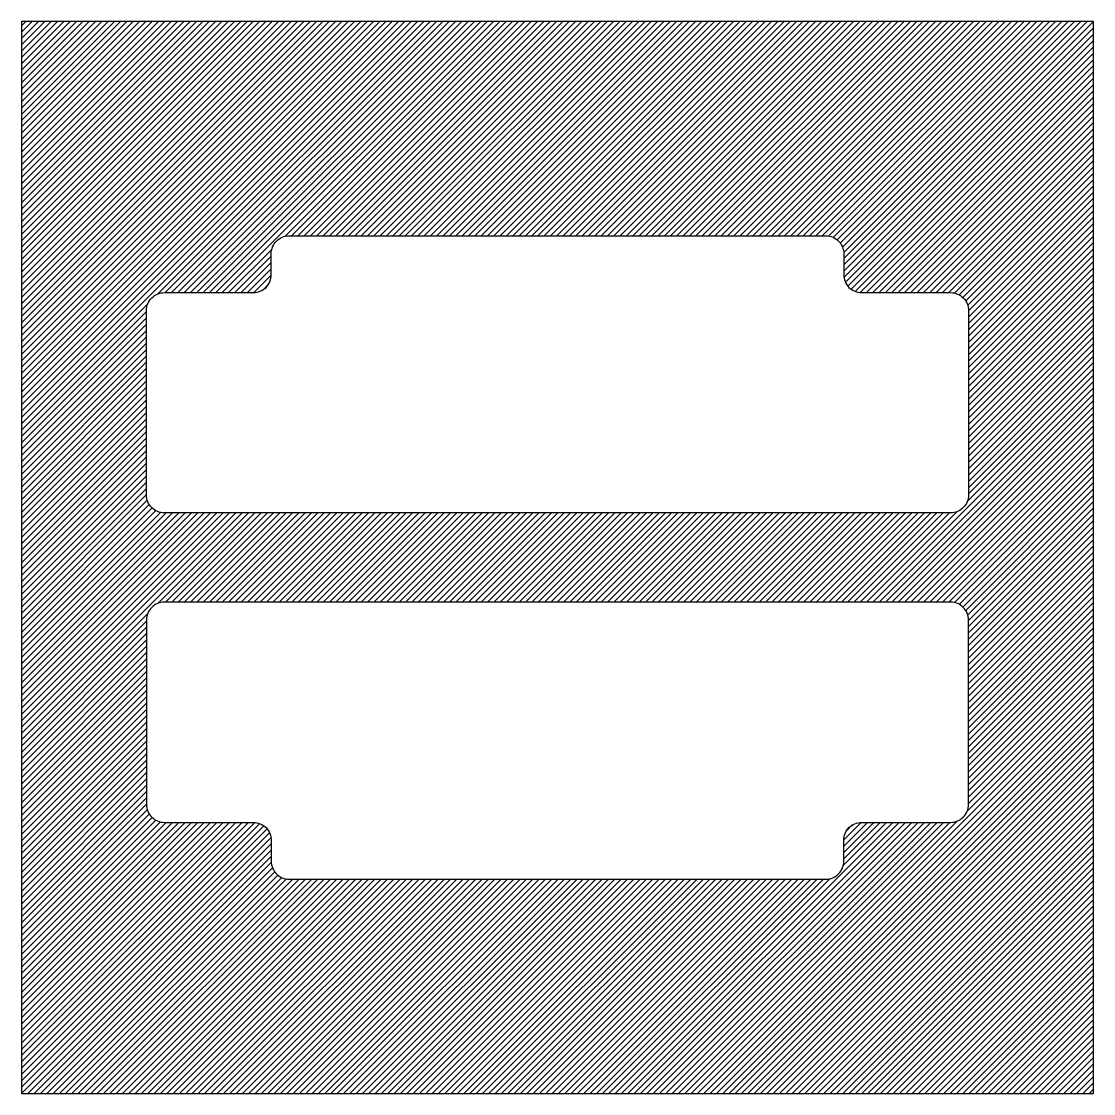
# Model space of a CAD drawing. Header units: inches. Extents: x 0 to 30, y 0 to 30.
import ezdxf

# ---------------------------------------------------------------- set-up
doc = ezdxf.new("R2010")
doc.units = ezdxf.units.IN
doc.header["$MEASUREMENT"] = 0
doc.layers.add('active-layer-mask', color=6, linetype='Continuous')
doc.layers.add('glassOutline', color=7, linetype='Continuous')

msp = doc.modelspace()

# ---------------------------------------------------------------- hatches: boundary and pattern name
at = {"layer": 'active-layer-mask'}
h = msp.add_hatch(dxfattribs=at)
h.set_pattern_fill('ANSI31', color=256, style=0)
h.paths.add_polyline_path([(0, 0), (30, 0), (30, 30), (0, 30)])
edge = h.paths.add_edge_path(flags=16)
edge.add_line((7.49, 24), (22.51, 24))
edge.add_arc((22.51, 23.5), 0.5, 0, 90, ccw=False)
edge.add_line((23.01, 23.5), (23.01, 22.911))
edge.add_arc((23.51, 22.911), 0.5, 180, 270)
edge.add_line((23.51, 22.411), (26, 22.411))
edge.add_arc((26, 21.911), 0.5, 0, 90, ccw=False)
edge.add_line((26.5, 21.911), (26.5, 16.75))
edge.add_arc((26, 16.75), 0.5, 270, 360, ccw=False)
edge.add_line((26, 16.25), (4, 16.25))
edge.add_arc((4, 16.75), 0.5, 180, 270, ccw=False)
edge.add_line((3.5, 16.75), (3.5, 21.911))
edge.add_arc((4, 21.911), 0.5, 90, 180, ccw=False)
edge.add_line((4, 22.411), (6.49, 22.411))
edge.add_arc((6.49, 22.911), 0.5, 270, 360)
edge.add_line((6.99, 22.911), (6.99, 23.5))
edge.add_arc((7.49, 23.5), 0.5, 90, 180, ccw=False)
edge = h.paths.add_edge_path(flags=16)
edge.add_line((7.49, 6), (22.51, 6))
edge.add_arc((22.51, 6.5), 0.5, 270, 360)
edge.add_line((23.01, 6.5), (23.01, 7.089))
edge.add_arc((23.51, 7.089), 0.5, 90, 180, ccw=False)
edge.add_line((23.51, 7.589), (26, 7.589))
edge.add_arc((26, 8.089), 0.5, 270, 360)
edge.add_line((26.5, 8.089), (26.5, 13.25))
edge.add_arc((26, 13.25), 0.5, 0, 90)
edge.add_line((26, 13.75), (4, 13.75))
edge.add_arc((4, 13.25), 0.5, 90, 180)
edge.add_line((3.5, 13.25), (3.5, 8.089))
edge.add_arc((4, 8.089), 0.5, 180, 270)
edge.add_line((4, 7.589), (6.49, 7.589))
edge.add_arc((6.49, 7.089), 0.5, 0, 90, ccw=False)
edge.add_line((6.99, 7.089), (6.99, 6.5))
edge.add_arc((7.49, 6.5), 0.5, 180, 270)

# ---------------------------------------------------------------- linework, layer by layer
for points in [[(7.49, 24), (22.51, 24, -0.414214), (23.01, 23.5), (23.01, 22.911, 0.414214), (23.51, 22.411), (26, 22.411, -0.414214), (26.5, 21.911), (26.5, 16.75, -0.414214), (26, 16.25), (4, 16.25, -0.414214), (3.5, 16.75), (3.5, 21.911, -0.414214), (4, 22.411), (6.49, 22.411, 0.414214), (6.99, 22.911), (6.99, 23.5, -0.414214)], [(7.49, 6), (22.51, 6, 0.414214), (23.01, 6.5), (23.01, 7.089, -0.414214), (23.51, 7.589), (26, 7.589, 0.414214), (26.5, 8.089), (26.5, 13.25, 0.414214), (26, 13.75), (4, 13.75, 0.414214), (3.5, 13.25), (3.5, 8.089, 0.414214), (4, 7.589), (6.49, 7.589, -0.414214), (6.99, 7.089), (6.99, 6.5, 0.414214)]]:
    msp.add_lwpolyline(points, format="xyb", close=True, dxfattribs=at)
at = {"layer": 'glassOutline'}
msp.add_lwpolyline([(0, 0), (30, 0), (30, 30), (0, 30)], close=True, dxfattribs=at)

doc.saveas('drawing.dxf')
